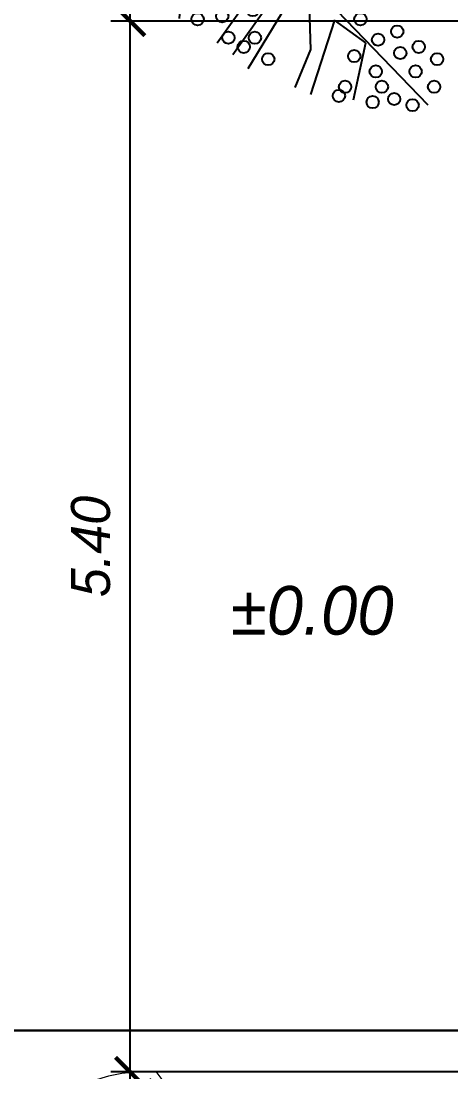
# Model space of a CAD drawing. Header units: millimetres. Extents: x 485872 to 486142, y -52344 to -52207.
# Drawn here: x 485939.31 to 485941.51, y -52259.6 to -52254.2 of the extents above; entities that cross this region are included whole.
import ezdxf

# ---------------------------------------------------------------- set-up
doc = ezdxf.new("R2010")
doc.units = ezdxf.units.MM
doc.header["$LTSCALE"] = 15
doc.header["$PDMODE"] = 2
doc.header["$PDSIZE"] = -10
doc.linetypes.add('ACAD_ISO12W100', pattern=[21, 12, -3, 0, -3, 0, -3])
doc.layers.add('arrow', color=8, linetype='Continuous', lineweight=0)
doc.layers.add('PAREDE', color=255, linetype='Continuous', lineweight=13)
doc.layers.add('hacth', color=9, linetype='Continuous')
doc.layers.add('PAISAVEGSIMBOLOGIA', color=7, linetype='Continuous')
doc.styles.get("Standard").update_dxf_attribs({"font": ''})
doc.styles.get('Standard').set_extended_font_data('Flux Architect', italic=True)
doc.dimstyles.get("Standard").update_dxf_attribs({"dimtxt": 0.2, "dimasz": 0.15, "dimexe": 0.1, "dimexo": 0.3, "dimgap": 0.1, "dimtad": 1, "dimzin": 0, "dimdsep": 46, "dimtxsty": 'Standard', "dimblk": 'ARCHTICK', "dimcen": 0.09, "dimdle": 0.1, "dimclrd": 4, "dimclrt": 2, "dimadec": 0, "dimazin": 0, "dimtfac": 1, "dimtofl": 0, "dimtmove": 0, "dimatfit": 3, "dimfxl": 1, "dimtfillclr": 1, "dimtolj": 1, "dimtzin": 0, "dimarcsym": 1})

# ---------------------------------------------------------------- blocks, each defined once
blk = doc.blocks.new('borbrak')
at = {"layer": 'hacth', "color": 76, "lineweight": 0}
for p, q in [((293.5168614747817, 695.2698518221441), (411.135222147277, 959.5008667326764)), ((411.135222147277, 959.5008667326764), (343.8465785999433, 719.3405860952624)), ((427.5470864281524, 767.4820546550908), (528.7535828197722, 923.3947653161888)), ((167.1455065137706, 587.4986097140645), (276.5579350526095, 887.2886639065109)), ((276.5579350526095, 887.2886639065109), (209.2692915052758, 635.0930161257565)), ((612.4540906615439, 899.3240310430699), (528.7535828197722, 803.5881560715786)), ((-614.0592332429369, 635.0930161257565), (-690.1008710788446, 815.6235232081088)), ((571.9714921075501, 824.9235796380087), (528.2065206784754, 809.0587774917075)), ((616.2835256644757, 838.6001332053563), (571.9714921075501, 824.9235796380087)), ((612.4540906615439, 755.4466875117505), (579.083299944934, 815.6235232081088)), ((579.083299944934, 815.6235232081088), (713.6605870532222, 803.5881560715786)), ((616.2835256644757, 838.6001332053563), (661.6896835039953, 850.0884382005897)), ((-706.5127353596617, 695.2698518221441), (-798.9662374763284, 779.5174217984602)), ((-521.6057311126497, 611.5693439871827), (-605.8533011093386, 791.5527889349905)), ((-605.8533011093386, 791.5527889349905), (-538.5646575348219, 599.5339768506527)), ((108.6098572413902, 767.4820546550908), (66.48607226344757, 419.0034697683004)), ((116.8157893885509, 515.2864068743364), (108.6098572413902, 767.4820546550908)), ((442.8648264127549, 771.3114896580228), (401.8351657309684, 749.4290039434562)), ((484.9886114042599, 791.0057267936645), (442.8648264127549, 771.3114896580228)), ((528.2065206784754, 809.0587774917075), (484.9886114042599, 791.0057267936645)), ((-782.5543731819489, 683.2344846855849), (-900.1727338680066, 743.4113203819722)), ((-437.9052232981194, 551.3925082908245), (-496.4408725704415, 755.4466875117505)), ((-496.4408725704415, 755.4466875117505), (-463.070081867394, 551.3925082908245)), ((-353.6576533285552, 719.3405860952624), (-387.5755061728996, 503.2510397377773)), ((-353.6576533285552, 479.1803054646589), (-353.6576533285552, 719.3405860952624)), ((361.8996293183883, 725.9053318116638), (322.5111550471047, 700.1934111077571)), ((401.8351657309684, 749.4290039434562), (361.8996293183883, 725.9053318116638)), ((612.4540906615439, 755.4466875117505), (436.3000807166681, 755.4466875117505)), ((-954.8789481374553, 694.1757275394922), (-997.5497952703154, 691.9874789673484)), ((-790.7603053291677, 671.1991175422443), (-983.8732416962157, 647.128383269126)), ((-912.2081010181572, 694.1757275394922), (-954.8789481374553, 694.1757275394922)), ((-869.5372538717347, 691.4404168260222), (-912.2081010181572, 694.1757275394922)), ((-827.4134688937338, 687.0639196749543), (-869.5372538717347, 691.4404168260222)), ((-785.2896839022287, 680.4991739721153), (-827.4134688937338, 687.0639196749543)), ((-743.1658989106654, 671.7461796903808), (-785.2896839022287, 680.4991739721153)), ((-702.1362382153748, 661.3519989710185), (-743.1658989106654, 671.7461796903808)), ((-661.6536396614392, 648.2225075449969), (-702.1362382153748, 661.3519989710185)), ((-621.7181032488587, 633.4518296949681), (-661.6536396614392, 648.2225075449969)), ((-17.76149770611664, 683.2344846855849), (-17.76149770611664, 323.26759479678)), ((16.15635513822781, 347.3383290698984), (-17.76149770611664, 683.2344846855849)), ((284.763867186266, 672.8403039662516), (248.6577657765593, 643.8460104143305)), ((322.5111550471047, 700.1934111077571), (284.763867186266, 672.8403039662516)), ((301.7227936084382, 683.2344846855849), (536.9595149670495, 695.2698518221441)), ((-631.0181596651091, 635.0930161257565), (-798.9662374763284, 611.5693439871827)), ((-798.9662374763284, 611.5693439871827), (-605.8533011093386, 623.6047111305523)), ((-582.329628977517, 617.0399654141512), (-621.7181032488587, 633.4518296949681)), ((-544.0352789889439, 597.8927904266457), (-582.329628977517, 617.0399654141512)), ((-506.8350532694022, 577.6514911428677), (-544.0352789889439, 597.8927904266457)), ((-236.0392926561181, 647.128383269126), (-286.3690097812214, 406.9681026249307)), ((-252.9982190782321, 371.4090633566083), (-236.0392926561181, 647.128383269126)), ((213.6457886495045, 613.2105304112192), (180.2749979465734, 580.3868018563369)), ((419.3411542944958, 623.6047111305523), (192.3103650831034, 587.4986097140645)), ((248.6577657765593, 643.8460104143305), (213.6457886495045, 613.2105304112192)), ((226.228217927448, 623.6047111305523), (419.3411542944958, 623.6047111305523)), ((-521.6057311126497, 587.4986097140645), (-706.5127353596617, 539.3571411610463)), ((-706.5127353596617, 539.3571411610463), (-480.0290082896244, 551.3925082908245)), ((-470.7289518461911, 555.2219432937563), (-506.8350532694022, 577.6514911428677)), ((-435.1699125914018, 531.1512090138567), (-470.7289518461911, 555.2219432937563)), ((-110.2149998227833, 563.4278754341648), (-210.8744340731064, 299.1968605168513)), ((-185.7095755308981, 251.055391957052), (-110.2149998227833, 563.4278754341648)), ((147.9983315126736, 547.0160111533478), (117.9099136712611, 511.4569718714047)), ((180.2749979465734, 580.3868018563369), (147.9983315126736, 547.0160111533478)), ((-429.1522290231077, 515.2864068743364), (-647.9770860872812, 467.1449383213182)), ((-401.7991218884126, 504.8922261685945), (-435.1699125914018, 531.1512090138567)), ((-368.9753933130996, 477.5391190270893), (-401.7991218884126, 504.8922261685945)), ((-110.2149998227833, 515.2864068743364), (-76.29714697843883, 119.213415575854)), ((-51.13228840910597, 202.9139234040049), (-110.2149998227833, 515.2864068743364)), ((343.8465785999433, 503.2510397377773), (83.44499868556159, 467.1449383213182)), ((117.9099136712611, 511.4569718714047), (88.91562011255883, 474.8038083135907)), ((141.9806479443214, 515.2864068743364), (343.8465785999433, 503.2510397377773)), ((-647.9770860872812, 467.1449383213182), (-370.6165797507856, 479.1803054646589)), ((-337.7928511890931, 447.9977633270027), (-368.9753933130996, 477.5391190270893)), ((-308.2514954754151, 417.3622833442932), (-337.7928511890931, 447.9977633270027)), ((-42.92635627544949, 443.0742040414189), (-143.5857905257726, 178.8431891308864)), ((62.10957511910237, 436.5094583317985), (36.94471654982772, 397.1209840605153)), ((88.91562011255883, 474.8038083135907), (62.10957511910237, 436.5094583317985)), ((-303.3279362034518, 406.9681026249307), (-597.6473689620616, 394.9327354815905)), ((-597.6473689620616, 394.9327354815905), (-278.1630776204401, 359.373696213239)), ((-280.3513261993649, 385.632679065282), (-308.2514954754151, 417.3622833442932)), ((-254.0923433608841, 351.7148262209667), (-280.3513261993649, 385.632679065282)), ((276.5579350526095, 419.0034697683004), (-9.008503431105055, 323.26759479678)), ((-0.8025712838862091, 371.4090633566083), (276.5579350526095, 419.0034697683004)), ((36.94471654982772, 397.1209840605153), (13.96810655930312, 357.1854476410954)), ((-229.4745469328482, 317.2499112284859), (-254.0923433608841, 351.7148262209667)), ((13.96810655930312, 357.1854476410954), (-7.367317007156088, 315.6087247908872)), ((-572.4825104062911, 323.26759479678), (-193.9155076509342, 251.055391957052)), ((-219.0803662338876, 299.1968605168513), (-572.4825104062911, 323.26759479678)), ((-206.49793694244, 281.143809812027), (-229.4745469328482, 317.2499112284859)), ((-185.1625133759807, 244.4906462542131), (-206.49793694244, 281.143809812027)), ((-85.0501412534504, 119.213415575854), (293.5168614747817, 323.26759479678)), ((-26.5144920081948, 272.9378776648082), (-44.02048057172215, 229.7199683974032)), ((293.5168614747817, 323.26759479678), (-34.17336198693373, 202.9139234040049)), ((-7.367317007156088, 315.6087247908872), (-26.5144920081948, 272.9378776648082)), ((-480.0290082896244, 226.9846576839045), (-135.3798584057367, 119.213415575854)), ((-160.5447169479448, 178.8431891308864), (-480.0290082896244, 226.9846576839045)), ((-166.0153383748838, 206.1962962588296), (-185.1625133759807, 244.4906462542131)), ((-44.02048057172215, 229.7199683974032), (-59.33822055626661, 185.9549969818326)), ((259.5990086304373, 226.9846576839045), (-51.13228840910597, 34.96584559956682)), ((58.28014011622871, 59.03657987946644), (259.5990086304373, 226.9846576839045)), ((201.0633593581151, 71.07194702280684), (528.7535828197722, 251.055391957052)), ((528.7535828197722, 251.055391957052), (293.5168614747817, 71.07194702280684)), ((-149.0564119527116, 167.3548841356824), (-166.0153383748838, 206.1962962588296)), ((-133.191609826812, 127.4193477162625), (-149.0564119527116, 167.3548841356824)), ((-59.33822055626661, 185.9549969818326), (-72.46771198906936, 141.0959012836101)), ((419.3411542944958, 47.00121273612603), (688.495728483831, 202.9139234040049)), ((688.495728483831, 202.9139234040049), (486.6297978418296, 47.00121273612603)), ((-470.7289518461911, 143.8312119971087), (-184.0683890933287, 4.330365610017904)), ((-229.4745469328482, 4.330365610017904), (-470.7289518461911, 143.8312119971087)), ((-120.0621183939511, 86.93674915551674), (-133.191609826812, 127.4193477162625)), ((-72.46771198906936, 141.0959012836101), (-83.95601698430255, 96.23680558538764)), ((-600.3826796823996, 78.73081701510819), (-307.7044333341182, -4.969690813071792)), ((-353.1105911736377, -4.969690813071792), (-600.3826796823996, 78.73081701510819)), ((-108.5738133987761, 45.90708846022605), (-120.0621183939511, 86.93674915551674)), ((-83.95601698430255, 96.23680558538764), (-92.70901125925593, 50.28358559770277)), ((69.22138297010679, 55.7542070246709), (26.00347369589144, 45.90708846022605)), ((112.4392922443221, 63.41307701694312), (69.22138297010679, 55.7542070246709)), ((156.2042636598926, 69.4307605852373), (112.4392922443221, 63.41307701694312)), ((309.9287257555989, -229.2651693109656), (150.1865800915984, 59.03657987946644)), ((199.9692350618424, 73.26019558816915), (156.2042636598926, 69.4307605852373)), ((244.2812686187099, 74.90138201217631), (199.9692350618424, 73.26019558816915)), ((201.0633593581151, 59.03657987946644), (309.9287257555989, -229.2651693109656)), ((288.5933021891396, 74.35431987763148), (244.2812686187099, 74.90138201217631)), ((332.3582736047101, 71.61900915735168), (288.5933021891396, 74.35431987763148)), ((376.12324500666, 67.242512019875), (332.3582736047101, 71.61900915735168)), ((436.3000807166681, -241.300536454306), (343.8465785999433, 59.03657987946644)), ((419.8882164222302, 60.67776630347362), (376.12324500666, 67.242512019875)), ((385.970363577886, 59.03657987946644), (436.3000807166681, -241.300536454306)), ((463.1061257100663, 51.92477202173904), (419.8882164222302, 60.67776630347362)), ((579.083299944934, 22.9304784629785), (806.1140891563846, 83.10731415258488)), ((806.1140891563846, 83.10731415258488), (629.4130170836578, 10.89511132644839)), ((-782.5543731819489, 4.330365610017904), (-561.5412675388507, -60.77002937195358)), ((-613.5121710880193, -79.37014221813297), (-782.5543731819489, 4.330365610017904)), ((-665.4830746508086, 32.23053488609731), (-431.3404775748494, -32.86986009590328)), ((-483.3113811375807, -42.16991651221178), (-665.4830746508086, 32.23053488609731)), ((-177.503643370117, 13.6304220331076), (-320.833924766921, -153.7705936232232)), ((-217.4391797963181, 2.689179186010731), (-276.5218912099954, -1.687317965057445)), ((-158.3564683962031, 4.330365610017904), (-217.4391797963181, 2.689179186010731)), ((-99.8208191237645, 4.330365610017904), (-158.3564683962031, 4.330365610017904)), ((-134.2857341095223, 17.45985703603946), (-135.3798584057367, 7.612738464842549)), ((-135.3798584057367, 7.612738464842549), (-134.2857341095223, -1.687317965057445)), ((-131.0033612478873, 26.75991345912918), (-134.2857341095223, 17.45985703603946)), ((-125.5327398209483, 34.96584559956682), (-131.0033612478873, 26.75991345912918)), ((-118.9679940977366, 42.07765345729422), (-125.5327398209483, 34.96584559956682)), ((-110.7620619777008, 47.00121273612603), (-118.9679940977366, 42.07765345729422)), ((-116.2326834046398, 14.17748418124392), (-116.7797455459949, 7.612738464842549)), ((-116.7797455459949, 7.612738464842549), (-116.2326834046398, 1.595054896548389)), ((-113.4973726707976, 20.19516774950898), (-116.2326834046398, 14.17748418124392)), ((-116.2326834046398, 1.595054896548389), (-113.4973726707976, -4.422628678526962)), ((-109.6679376814863, 25.66578917647712), (-113.4973726707976, 20.19516774950898)), ((-101.4620055614505, 50.28358559770277), (-110.7620619777008, 47.00121273612603)), ((-104.1973162544891, 29.49522417262779), (-109.6679376814863, 25.66578917647712)), ((-99.8208191237645, 4.330365610017904), (-108.5738133987761, 45.90708846022605)), ((-98.1796326862532, 32.23053488609731), (-104.1973162544891, 29.49522417262779)), ((-91.61488697660386, 51.37770988716511), (-101.4620055614505, 50.28358559770277)), ((-92.70901125925593, 50.28358559770277), (-99.8208191237645, 4.330365610017904)), ((-58.24409627361456, 20.19516774950898), (-99.8208191237645, 4.330365610017904)), ((-91.61488697660386, 32.77759702742333), (-98.1796326862532, 32.23053488609731)), ((-61.52646913519127, -88.67019864800386), (-93.25607340061106, 4.330365610017904)), ((-82.3148305467912, 50.28358559770277), (-91.61488697660386, 51.37770988716511)), ((-85.0501412534504, 32.23053488609731), (-91.61488697660386, 32.77759702742333)), ((-79.03245771233924, 29.49522417262779), (-85.0501412534504, 32.23053488609731)), ((-73.01477413042448, 47.00121273612603), (-82.3148305467912, 50.28358559770277)), ((-74.10889839951416, 25.66578917647712), (-79.03245771233924, 29.49522417262779)), ((-70.27946341014467, 20.19516774950898), (-74.10889839951416, 25.66578917647712)), ((-64.80884198326386, 42.07765345729422), (-73.01477413042448, 47.00121273612603)), ((-67.54415270348545, 14.17748418124392), (-70.27946341014467, 20.19516774950898)), ((-70.27946341014467, -4.422628678526962), (-67.54415270348545, 1.595054896548389)), ((-66.45002842083339, 7.612738464842549), (-67.54415270348545, 14.17748418124392)), ((-67.54415270348545, 1.595054896548389), (-66.45002842083339, 7.612738464842549)), ((-57.69703413225943, 34.96584559956682), (-64.80884198326386, 42.07765345729422)), ((-16.66737343696877, 33.87172131688567), (-58.24409627361456, 20.19516774950898)), ((-52.77347484661732, 26.75991345912918), (-57.69703413225943, 34.96584559956682)), ((-49.49110199866119, 17.45985703603946), (-52.77347484661732, 26.75991345912918)), ((-48.39697770238853, 7.612738464842549), (-49.49110199866119, 17.45985703603946)), ((-49.49110199866119, -1.687317965057445), (-48.39697770238853, 7.612738464842549)), ((158.9395743801142, -205.1944350378471), (-17.76149770611664, 22.9304784629785)), ((26.00347369589144, 45.90708846022605), (-16.66737343696877, 33.87172131688567)), ((16.15635513822781, 47.00121273612603), (158.9395743801142, -205.1944350378471)), ((505.776972829364, 41.5305913091579), (463.1061257100663, 51.92477202173904)), ((553.9184413891635, -217.2298021811875), (469.6708714197156, 34.96584559956682)), ((503.5887242640018, 34.96584559956682), (553.9184413891635, -217.2298021811875)), ((548.4478199622243, 28.40109988994664), (505.776972829364, 41.5305913091579)), ((590.024542798812, 14.17748418124392), (548.4478199622243, 28.40109988994664)), ((630.5071413528058, -2.781442240928298), (590.024542798812, 14.17748418124392)), ((-508.4762397070297, -41.07579223631183), (-565.3707025417824, -56.39353222088539)), ((-424.7757318788208, -32.86986009590328), (-554.9765218427636, -153.7705936232232)), ((-554.9765218427636, -153.7705936232232), (-476.7466354144271, -42.16991651221178)), ((-451.0347147173014, -27.94630080350908), (-508.4762397070297, -41.07579223631183)), ((-393.0461275998969, -17.00505794963101), (-451.0347147173014, -27.94630080350908)), ((-431.3404775748494, -135.1704807770438), (-353.1105911736377, -4.969690813071792)), ((-307.7044333341182, -14.26974723613239), (-431.3404775748494, -135.1704807770438)), ((-335.0575404688134, -8.252063667867331), (-393.0461275998969, -17.00505794963101)), ((-110.2149998227833, -13.17562296026153), (-370.6165797507856, -253.3359035976755)), ((-370.6165797507856, -253.3359035976755), (-76.29714697843883, -49.28172437674948)), ((-276.5218912099954, -1.687317965057445), (-335.0575404688134, -8.252063667867331)), ((-320.833924766921, -153.7705936232232), (-229.4745469328482, -4.969690813071792)), ((-134.2857341095223, -1.687317965057445), (-131.0033612478873, -10.98737438133685)), ((-131.0033612478873, -10.98737438133685), (-125.5327398209483, -19.1933065217454)), ((-125.5327398209483, -19.1933065217454), (-118.9679940977366, -26.3051143795019)), ((-118.9679940977366, -26.3051143795019), (-110.7620619777008, -31.22867366511491)), ((-113.4973726707976, -4.422628678526962), (-109.6679376814863, -9.893250098655695)), ((-110.7620619777008, -31.22867366511491), (-101.4620055614505, -34.51104651991045)), ((-109.6679376814863, -9.893250098655695), (-104.1973162544891, -13.72268509480636)), ((-104.1973162544891, -13.72268509480636), (-98.1796326862532, -16.45799580827588)), ((-101.4620055614505, -34.51104651991045), (-91.61488697660386, -35.60517080937279)), ((-98.1796326862532, -16.45799580827588), (-91.61488697660386, -17.00505794963101)), ((-92.161949117959, -42.16991651221178), (-92.161949117959, -42.16991651221178)), ((-91.61488697660386, -17.00505794963101), (-85.0501412534504, -16.45799580827588)), ((-91.61488697660386, -35.60517080937279), (-82.3148305467912, -34.51104651991045)), ((209.2692915052758, -132.9822321981191), (-85.0501412534504, -13.17562296026153)), ((-85.0501412534504, -16.45799580827588), (-79.03245771233924, -13.72268509480636)), ((-82.3148305467912, -34.51104651991045), (-73.01477413042448, -31.22867366511491)), ((-79.03245771233924, -13.72268509480636), (-74.10889839951416, -9.893250098655695)), ((-74.10889839951416, -9.893250098655695), (-70.27946341014467, -4.422628678526962)), ((-73.01477413042448, -31.22867366511491), (-64.80884198326386, -26.3051143795019)), ((-64.80884198326386, -26.3051143795019), (-57.69703413225943, -19.1933065217454)), ((-57.69703413225943, -19.1933065217454), (-52.77347484661732, -10.98737438133685)), ((-52.77347484661732, -10.98737438133685), (-49.49110199866119, -1.687317965057445)), ((637.6189492173144, -253.3359035976755), (587.2892320921528, -1.140255816921124)), ((621.2070849364973, -13.17562296026153), (637.6189492173144, -253.3359035976755)), ((670.9897399203037, -21.38155510067008), (630.5071413528058, -2.781442240928298)), ((709.8311520502903, -41.62285437766695), (670.9897399203037, -21.38155510067008)), ((713.6605870532222, -265.3712707342056), (688.495728483831, -37.24635723337997)), ((748.1255020524841, -63.50534008542307), (709.8311520502903, -41.62285437766695)), ((721.8665191868203, -37.24635723337997), (889.8145970116601, -1.140255816921124)), ((-704.871548922034, -107.2703114941832), (-945.5788917211464, -79.37014221813297)), ((-945.5788917211464, -79.37014221813297), (-750.2777067616116, -116.5703679240832)), ((-677.5184417873385, -93.04669578550964), (-732.2246560567291, -114.9291815000761)), ((-548.4117761196102, -60.77002937195358), (-691.7420574892312, -200.2708757590153)), ((-691.7420574892312, -200.2708757590153), (-626.6416625208221, -79.37014221813297)), ((-621.7181032488587, -73.35245864986791), (-677.5184417873385, -93.04669578550964)), ((-565.3707025417824, -56.39353222088539), (-621.7181032488587, -73.35245864986791)), ((-68.09121483121997, -61.31709151327959), (209.2692915052758, -132.9822321981191)), ((-31.98511343519204, -182.2178250474098), (-61.52646913519127, -88.67019864800386)), ((721.8665191868203, -61.31709151327959), (713.6605870532222, -265.3712707342056)), ((785.3257277447847, -87.5760743585415), (748.1255020524841, -63.50534008542307)), ((789.1551627341543, -277.4066378707939), (780.9492306005559, -85.38782578642713)), ((820.8847670266988, -113.2879950624774), (785.3257277447847, -87.5760743585415)), ((957.103240558994, -85.38782578642713), (797.3610948813727, -85.38782578642713)), ((-841.0900224543294, -153.7705936232232), (-1023.261715967441, -144.4705371933232)), ((-786.3838081849389, -138.4528536250582), (-839.4488360167015, -164.1647743357753)), ((-717.4539782135397, -116.5703679240832), (-802.2486103244009, -237.4711014513741)), ((-802.2486103244009, -237.4711014513741), (-763.4071981944144, -125.8704243471438)), ((-732.2246560567291, -114.9291815000761), (-786.3838081849389, -138.4528536250582)), ((-59.88528269767994, -120.9468650683411), (-295.1220040426124, -349.6188407105219)), ((192.3103650831034, -205.1944350378471), (-51.13228840910597, -120.9468650683411)), ((855.8967441536951, -140.6411022039829), (820.8847670266988, -113.2879950624774)), ((889.2675348567427, -169.635395755904), (855.8967441536951, -140.6411022039829)), ((864.6497384287068, -145.0175993414595), (864.6497384287068, -301.4773721506935)), ((889.8145970116601, -145.0175993414595), (974.0621669811662, -181.1237007579475)), ((-1049.520698805863, -200.2708757590153), (-925.8846545651904, -218.8709886051947)), ((-841.0900224543294, -172.3707064693735), (-945.5788917211464, -302.5714964401558)), ((-945.5788917211464, -302.5714964401558), (-919.3199088555413, -209.5709321753238)), ((-891.4197395794326, -191.5178814704704), (-942.2965188460076, -221.059237170557)), ((-839.4488360167015, -164.1647743357753), (-891.4197395794326, -191.5178814704704)), ((-295.1220040426124, -349.6188407105219), (-34.17336198693373, -181.1237007579475)), ((-34.17336198693373, -193.1590678944776), (192.3103650831034, -205.1944350378471)), ((-4.084944159083534, -276.3125135881129), (-31.98511343519204, -182.2178250474098)), ((920.9971391221042, -200.2708757590153), (889.2675348567427, -169.635395755904)), ((951.6326191320547, -232.0004800244351), (920.9971391221042, -200.2708757590153)), ((-1010.679286675993, -256.0712143111449), (-1140.333014498639, -293.271440010285)), ((-990.9850495607242, -256.0712143111449), (-1056.085444529133, -376.9719478384359)), ((-992.0791738433763, -252.7888414495392), (-1040.767704530968, -286.1596321525285)), ((-942.2965188460076, -221.059237170557), (-992.0791738433763, -252.7888414495392)), ((-17.76149770611664, -253.3359035976755), (-244.2452247761539, -457.3900828186014)), ((217.4752236389322, -349.6188407105219), (-9.008503431105055, -241.300536454306)), ((931.9383819760403, -301.4773721506935), (931.9383819760403, -217.2298021811875)), ((951.6326191320547, -232.0004800244351), (980.6269126907573, -265.3712707342056)), ((-1088.362110963033, -321.1716092863353), (-1134.315330930345, -358.3718349922565)), ((-1040.767704530968, -286.1596321525285), (-1088.362110963033, -321.1716092863353)), ((-244.2452247761539, -457.3900828186014), (7.403360849653836, -301.4773721506935)), ((21.62697656522505, -370.9542642633605), (-4.084944159083534, -276.3125135881129)), ((7.403360849653836, -301.4773721506935), (217.4752236389322, -349.6188407105219)), ((24.36228727188427, -373.1425128422852), (-202.6685019530705, -601.2674263363298)), ((44.60358655563323, -466.143077100336), (21.62697656522505, -370.9542642633605)), ((-202.6685019530705, -601.2674263363298), (32.56821941910312, -409.2486142587731)), ((268.3520029054489, -445.3547156752318), (32.56821941910312, -385.1778799788736)), ((32.56821941910312, -421.2839814021135), (268.3520029054489, -445.3547156752318)), ((65.93901012209244, -561.8789520650753), (44.60358655563323, -466.143077100336)), ((49.52714584121713, -493.4961842282791), (-152.3387848279089, -709.5857305925456)), ((293.5168614747817, -565.7083870680071), (58.28014011622871, -493.4961842282791)), ((-152.3387848279089, -709.5857305925456), (66.48607226344757, -541.6376527880784)), ((85.63324723736149, -658.1618891779218), (65.93901012209244, -561.8789520650753)), ((74.69200439698761, -541.6376527880784), (293.5168614747817, -565.7083870680071)), ((83.44499868556159, -637.3735277528176), (-76.29714697843883, -817.9040348487614)), ((276.5579350526095, -685.5149963126457), (91.65093081921805, -625.3381606230392)), ((102.5921736594755, -754.4448262907681), (85.63324723736149, -658.1618891779218)), ((99.85686296643692, -685.5149963126457), (284.763867186266, -745.6918320090042)), ((-9.008503431105055, -865.4984412604537), (99.85686296643692, -709.5857305925456)), ((117.362851529906, -851.8218876930767), (102.5921736594755, -754.4448262907681)), ((284.763867186266, -793.8333005620516), (108.6098572413902, -757.7271991523738)), ((108.6098572413902, -817.9040348487614), (32.56821941910312, -949.7460112299304)), ((116.8157893885509, -817.9040348487614), (242.6400822082651, -865.4984412604537)), ((130.4923429627088, -948.6518869472784), (117.362851529906, -851.8218876930767)), ((83.44499868556159, -1009.922846926318), (116.8157893885509, -889.569175533572)), ((209.2692915052758, -949.7460112299304), (133.7747158107813, -889.569175533572)), ((130.4923429627088, -948.6518869472784), (140.8865236752899, -1046.576010484132))]:
    blk.add_line(p, q, dxfattribs=at)
blk = doc.blocks.new('A$C3A2B07B9')
at = {"layer": 'PAISAVEGSIMBOLOGIA', "color": 104, "linetype": 'Continuous'}
for p, q in [((4.795850801566814, 6.724240504081961), (3.498159031006707, 8.06668026673023)), ((3.09542710221234, 7.977184282553566), (2.446581216932429, 7.126972432876443)), ((4.460240860904718, 7.99955827859776), (4.303622888595668, 7.261216409141269)), ((4.706354817390262, 6.970354460567421), (5.019590762008306, 7.932436290465291)), ((2.021475292093725, 7.619200345847474), (3.09542710221234, 4.397344915491743)), ((5.82505461959704, 7.596826349803279), (5.109086746184857, 6.411004559464033)), ((5.26570471849368, 6.343882571331675), (6.026420583994251, 7.417834381450177)), ((2.491329209020818, 6.142516606934378), (1.64111735934324, 7.305964401229431)), ((4.303622888595668, 7.261216409141269), (4.706354817390262, 6.970354460567421)), ((2.446581216932429, 7.126972432876443), (2.603199189241195, 5.851654658360643)), ((1.372629406813757, 6.947980464523339), (2.088597280226224, 6.053020622757827)), ((1.014645470107552, 6.679492511993686), (2.603199189241195, 5.695036686051623)), ((4.41549286881633, 4.867198832418466), (4.795850801566814, 6.724240504081961)), ((5.109086746184857, 6.411004559464033), (5.26570471849368, 6.343882571331675)), ((7.033250405980367, 6.478126547596389), (6.720014461362553, 5.829280662316449)), ((2.133345272314386, 4.576336883844731), (0.5224175571366346, 6.164890602978458)), ((2.088597280226224, 6.053020622757827), (2.491329209020818, 6.142516606934378)), ((2.603199189241195, 5.695036686051623), (2.737443165506134, 4.442092907579905)), ((7.637348299172402, 5.516044717698519), (7.033250405980367, 5.381800741433693)), ((7.033250405980367, 5.381800741433693), (6.272534540479796, 4.643458871977202)), ((0.0749376362538783, 4.755328852197835), (0.8804014938426121, 4.979068812639212)), ((0.8804014938426121, 4.979068812639212), (1.573995371211196, 4.352596923403467)), ((3.09542710221234, 4.397344915491743), (4.41549286881633, 4.867198832418466)), ((6.272534540479796, 4.643458871977202), (7.279364362465969, 4.173604955050365)), ((2.737443165506134, 4.442092907579905), (2.133345272314386, 4.576336883844731)), ((7.279364362465969, 4.173604955050365), (7.838714263569329, 4.62108487593312)), ((1.573995371211196, 4.352596923403467), (0.6790355294454571, 3.815621018344131)), ((6.183038556303245, 3.793247022299937), (6.563396489053786, 4.285474935270997)), ((6.563396489053786, 4.285474935270997), (7.726844283348725, 2.920661176578619)), ((0.6790355294454571, 3.815621018344131), (0.0078156481214364, 3.994612986697148)), ((6.518648496965397, 2.383685271519311), (6.183038556303245, 3.793247022299937)), ((2.849313145726796, 1.757213382283453), (3.296793066609325, 3.144401137019883)), ((3.296793066609325, 3.144401137019883), (3.699524995404146, 2.920661176578619)), ((3.699524995404146, 2.920661176578619), (3.498159031006707, 0.1462856671055306)), ((0.5671655492250239, 2.048075330857301), (1.529247379122807, 2.383685271519311)), ((0.8804014938426121, 1.734839386239372), (2.178093264402775, 2.383685271519311)), ((1.529247379122807, 2.383685271519311), (1.730613343520019, 2.182319307122128)), ((2.178093264402775, 2.383685271519311), (2.692695173417746, 1.980953342724831)), ((7.3912343426868, 2.115197318989658), (6.518648496965397, 2.383685271519311)), ((1.730613343520019, 2.182319307122128), (0.7237835215336191, 1.824335370415923)), ((6.429152512788846, 1.936205350636555), (6.67526646927439, 2.271815291298565)), ((6.67526646927439, 2.271815291298565), (7.033250405980367, 1.757213382283453)), ((2.692695173417746, 1.980953342724831), (2.692695173417746, 0.7951315523855841)), ((6.876632433671375, 1.511099425797993), (6.429152512788846, 1.936205350636555)), ((3.386289050786103, 0.1910336591939199), (2.849313145726796, 1.757213382283453)), ((6.362030524656348, 1.332107457444891), (6.630518477186228, 1.64534340206282)), ((6.630518477186228, 1.64534340206282), (6.720014461362553, 1.354481453488972)), ((6.630518477186228, 1.264985469312421), (6.362030524656348, 1.332107457444891)), ((3.699524995404146, 0.1462856671055306), (3.610029011227368, 0.8398795444738595)), ((3.610029011227368, 0.8398795444738595), (3.900890959801302, 0.5490175959000112)), ((2.692695173417746, 0.7951315523855841), (1.887231315828785, 0.7056355682090328)), ((3.900890959801302, 0.5490175959000112), (3.990386943977853, 0.1462856671055306))]:
    blk.add_line(p, q, dxfattribs=at)
at = {"layer": 'PAISAVEGSIMBOLOGIA', "color": 38, "linetype": 'Continuous'}
for p, q in [((5.019590762008306, 7.35071239331782), (5.22095672640529, 7.842940306288853)), ((6.227786548391406, 7.261216409141269), (4.661606825302101, 5.068564796815877)), ((5.064338754096467, 5.739784678139897), (5.019590762008306, 7.35071239331782)), ((6.630518477186228, 5.672662690007541), (6.720014461362553, 6.947980464523339)), ((6.876632433671375, 5.314678753301222), (7.324112354554358, 6.142516606934378)), ((3.900890959801302, 4.240726943182721), (5.064338754096467, 5.739784678139897)), ((1.529247379122807, 4.576336883844731), (0.2315556085627008, 5.627914697919266)), ((6.026420583994251, 4.979068812639212), (6.630518477186228, 5.672662690007541)), ((4.616858833213711, 4.419718911535824), (6.876632433671375, 5.314678753301222)), ((4.661606825302101, 5.068564796815877), (4.616858833213711, 4.419718911535824)), ((3.945638951889691, 4.106482966917893), (5.82505461959704, 4.665832868021396)), ((5.82505461959704, 4.665832868021396), (7.92821024774588, 3.815621018344131)), ((3.900890959801302, 4.240726943182721), (1.529247379122807, 4.576336883844731)), ((0.030189644165489, 3.368141097461375), (1.730613343520019, 4.352596923403467)), ((1.730613343520019, 4.352596923403467), (3.789020979580698, 4.106482966917893)), ((3.789020979580698, 4.106482966917893), (2.603199189241195, 2.428433263607587)), ((3.945638951889691, 4.106482966917893), (2.737443165506134, 2.249441295254484)), ((3.654777003315757, 3.524759069770283), (4.54973684508127, 4.195978951094446)), ((4.54973684508127, 4.195978951094446), (5.914550603773363, 4.173604955050365)), ((5.914550603773363, 4.173604955050365), (6.429152512788846, 2.67454722009316)), ((3.654777003315757, 3.502385073726201), (3.945638951889691, 0.5490175959000112)), ((6.429152512788846, 2.67454722009316), (6.362030524656348, 0.9964975167827674)), ((2.603199189241195, 2.428433263607587), (0.3657995848276414, 2.428433263607587)), ((2.737443165506134, 2.249441295254484), (2.894061137815185, 0.6608875761207571)), ((2.894061137815185, 0.6608875761207571), (2.446581216932429, 0.4147736196351844)), ((3.945638951889691, 0.5490175959000112), (4.661606825302101, 0.2581556473262765))]:
    blk.add_line(p, q, dxfattribs=at)
at = {"layer": 'PAISAVEGSIMBOLOGIA', "color": 108}
for centre in [(3.697152947979192, 8.070129546396942), (3.935678953095816, 7.990620878024827), (4.213959292398498, 8.030375212210885), (3.418872608676565, 7.831603541280344), (4.094696289840272, 7.831603541280344), (4.571748300073295, 7.831603541280344), (4.651256968445637, 7.950866543838657), (3.657398613793133, 7.632831870349918), (4.174204958212441, 7.632831870349918), (3.379118274490451, 7.473814533605548), (4.452485297515066, 7.434060199419378), (5.565606654725797, 7.473814533605548), (3.617644279607076, 7.314797196861063), (3.856170284723702, 7.39430586523332), (5.883641328214764, 7.314797196861063), (4.144605551851213, 7.221462074955213), (5.73903240704925, 7.196850625804387), (6.082412999145276, 7.195534194302751), (3.895924618909759, 7.116025525930637), (4.372976629142954, 6.957008189186153), (6.161921667517389, 6.917253855000098), (6.479956341006129, 6.957008189186153), (5.764378325656309, 6.837745186627842), (6.281184670075617, 6.758236518255727), (6.758236680308813, 6.638973515697415), (6.002904330772935, 6.559464847325188), (6.479956341006129, 6.479956178953044), (5.486097986353627, 6.440201844766875), (5.764378325656309, 6.360693176394648), (6.161921667517389, 6.281184508022505), (6.400447672634015, 6.201675839650277), (6.758236680308813, 6.281184508022505), (0.8745952207661957, 6.161921505464193), (5.287326315423115, 6.122167171278135), (5.764378325656309, 6.122167171278135), (6.996762685425438, 6.082412837091964), (1.152875560068878, 5.883641166161537), (0.4770518789051153, 5.684869495230997), (0.7155778840217409, 5.684869495230997), (5.207817647051002, 5.764378163603225), (7.314797358914404, 5.684869495230997), (1.311892896813105, 5.565606492672684), (6.718482346122755, 5.605360826858742), (0.7553322182077978, 5.446343490114372), (0.1987715396024328, 5.366834821742144), (1.550418901929731, 5.327080487556088), (7.553323364030745, 5.327080487556088), (1.113121225882821, 5.207817484997776), (7.155780022169893, 5.128308816625633), (0.0795085370440347, 5.088554482439462), (0.4372975447190584, 5.048800148253405), (1.828699241232641, 5.009045814067349), (1.470910233557617, 4.889782811509036), (7.632832032403142, 4.889782811509036), (0.4770518789051153, 4.730765474764666), (0.7155778840217409, 4.770519808950723), (1.7491905728603, 4.691011140578495), (7.27504302472812, 4.810274143136809), (0.2385258737884897, 4.651256806392438), (0.9541038891383096, 4.651256806392438), (7.434060361472576, 4.571748138020183), (6.837745348681151, 4.492239469648069), (7.155780022169893, 4.492239469648069), (0.3975432105330014, 4.333222132903587), (0.7155778840217409, 4.412730801275814), (1.571596006775507, 4.312842589217382), (7.791849369147598, 4.372976467089642), (0.9938582233244232, 4.253713464531443), (1.868453575418698, 4.174204796159216), (0.1987715396024328, 4.054941793600904), (0.6360692156495702, 4.094696127786988), (7.553323364030745, 4.134450461973159), (7.871358037519713, 4.134450461973159), (1.232384228440992, 3.895924456856533), (1.510664567743674, 3.895924456856533), (7.155780022169893, 3.975433125228676), (7.394306027286517, 3.816415788484306), (0.119262871230319, 3.657398451739936), (0.7155778840217409, 3.617644117553767), (1.073366891696537, 3.617644117553767), (7.632832032403142, 3.577889783367709), (0.5565605472772291, 3.418872446623339), (0.3180345421606603, 3.259855109878969), (0.8348408865801388, 3.299609444065027), (3.021329266815428, 3.259855109878969), (0.5963148814632859, 3.061083438948429), (0.2782802079745466, 2.981574770576173), (2.743048927512802, 2.902066102204059), (3.29960960611811, 2.782803099645747), (0.4770518789051153, 2.663540097087434), (2.425014254024063, 2.584031428715206), (7.35455169310046, 2.584031428715206), (6.161921667517389, 2.464768426156894), (6.797991014495096, 2.464768426156894), (7.116025687983835, 2.345505423598581), (7.394306027286517, 2.305751089412524), (2.57842582876168, 2.209686961068427), (6.24143033588956, 2.18648808685424), (2.345505585651892, 1.987716415923671), (6.996762685425438, 1.987716415923671), (2.533677836673518, 1.941199008538774), (6.122167333331332, 1.828699079179301), (6.599219343564585, 1.868453413365386), (6.082412999145276, 1.590173074062704), (6.917254017053323, 1.629927408248761), (2.46476858821012, 1.51066440569059), (6.217094723883747, 1.308781581892631), (6.797991014495096, 1.311892734760036), (2.504522922396176, 1.152875398015666), (3.220100937745996, 1.272138400573965), (2.981574932629371, 1.033612395457367), (3.458626942862622, 1.033612395457367), (3.697152947979192, 1.033612395457367), (3.975433287281873, 1.073366729643424), (4.174204958212441, 1.073366729643424), (2.226242583093494, 0.8745950587128845), (2.345505585651892, 0.9143493928990551), (6.400447672634015, 0.9938580612711831), (1.828699241232641, 0.7950863903407566), (2.533677836673518, 0.7553772181995271), (3.021329266815428, 0.7553320561546997), (3.451011674483083, 0.8001252102878027), (3.776661616351361, 0.8348407245268133), (4.174204958212441, 0.8348407245268133), (4.531993965887239, 0.7950863903407566), (2.067225246349039, 0.5963147194102163), (2.425014254024063, 0.5565603852241452), (2.902066264257257, 0.4770517168519035), (4.253713626584556, 0.5963147194102163), (4.571748300073295, 0.4770517168519035), (3.418872608676565, 0.4372973826658467), (2.663540259140631, 0.318034380107548), (3.180346603559939, 0.2782800459214769), (3.816415950537646, 0.318034380107548), (4.134450624026385, 0.2385257117353063), (4.372976629142954, 0.1987713775492352), (3.617644279607076, 0.1192627091769935), (4.571748300073295, 0.0795083749909367)]:
    blk.add_circle(centre, 0.079508668372212, dxfattribs=at)
blk = doc.blocks.new('COIGUECHILOE')
at = {"layer": 'PAISAVEGSIMBOLOGIA', "lineweight": 0}
blk.add_blockref('A$C3A2B07B9', (292.6279874587085, 127.1423782281506), dxfattribs=at)
blk = doc.blocks.new('_ArchTick')
at = {"color": 0, "const_width": 0.15}
blk.add_lwpolyline([(-0.5, -0.5), (0.5, 0.5)], dxfattribs=at)
blk = doc.blocks.new('*D239')
at = {"color": 4, "linetype": 'Continuous', "lineweight": -2, "transparency": 16777216}
blk.add_line((486087.9756347006, -52259.69863527706), (486087.9756347006, -52254.09863527706), dxfattribs=at)
at = {"color": 0, "linetype": 'Continuous', "lineweight": -2, "transparency": 16777216}
for p, q in [((486090.4388632074, -52254.19863527706), (486087.8756347006, -52254.19863527706)), ((486090.4388632074, -52259.59863527706), (486087.8756347006, -52259.59863527706))]:
    blk.add_line(p, q, dxfattribs=at)
at = {"layer": 'Defpoints', "color": 0, "linetype": 'Continuous', "lineweight": 13, "transparency": 16777216}
for p in [(486087.9756347006, -52254.19863527706), (486090.7388632073, -52254.19863527706), (486090.7388632073, -52259.59863527706)]:
    blk.add_point(p, dxfattribs=at)
at = {"color": 4, "linetype": 'Continuous', "lineweight": -2, "transparency": 16777216, "xscale": 0.15, "yscale": 0.15, "zscale": 0.15}
for p, rotation in [((486087.9756347006, -52254.19863527706), 90), ((486087.9756347006, -52259.59863527706), 270)]:
    blk.add_blockref('_ArchTick', p, dxfattribs=dict(at, rotation=rotation))
at = {"color": 2, "linetype": 'Continuous', "lineweight": 13, "transparency": 16777216, "insert": (486087.7734518902, -52256.89863527719), "char_height": 0.2, "attachment_point": 5, "rotation": 90}
blk.add_mtext('\\A1;5.40', dxfattribs=at)

msp = doc.modelspace()

# ---------------------------------------------------------------- linework, layer by layer
at = {"linetype": 'Continuous', "lineweight": 13}
msp.add_line((485939.9303600025, -52254.19863527703), (485947.0403600025, -52254.19863527703), dxfattribs=at)
msp.add_lwpolyline([(485943.6303600025, -52259.59863527703), (485939.9303600025, -52259.59863527703, 0.4142135623730951), (485939.2303600025, -52260.29863527703), (485939.2303600025, -52264.79863527703)], format="xyb", dxfattribs=at)
at = {"layer": 'arrow', "color": 1, "linetype": 'ACAD_ISO12W100', "lineweight": 30}
msp.add_lwpolyline([(485938.3902426657, -52259.38561357363), (485981.147491131, -52259.38561357363)], dxfattribs=at)

# ---------------------------------------------------------------- block references
at = {"layer": 'PAISAVEGSIMBOLOGIA', "xscale": 0.3963162119415357, "yscale": 0.3963162119415357, "zscale": 0.3963162119415357, "rotation": 180}
msp.add_blockref('COIGUECHILOE', (486058.7545618286, -52201.04394971647), dxfattribs=at)
at = {"layer": 'PAREDE', "lineweight": 0, "ltscale": 200, "xscale": 0.001, "yscale": 0.001, "zscale": 0.001, "rotation": 303.1308348545001}
for p in [(485939.9662909873, -52260.80916346377), (485941.2041132203, -52261.06678555948)]:
    msp.add_blockref('borbrak', p, dxfattribs=at)

# ---------------------------------------------------------------- texts
at = {"lineweight": 13, "insert": (485941.2185886352, -52257.10161450632), "char_height": 0.25, "attachment_point": 3}
msp.add_mtext_dynamic_manual_height_columns('±0.00', width=2.091993332153419, gutter_width=0.542361833140254, heights=[0.710973137260379], dxfattribs=at)

# ---------------------------------------------------------------- dimensions: what is measured, and where the dimension line sits
at = {"linetype": 'Continuous', "lineweight": 13}
dim = msp.add_linear_dim(base=(485939.867131496, -52254.19863527706), p1=(485942.6303600025, -52259.59863527703), p2=(485942.6303600025, -52254.19863527703), angle=90, dimstyle='Standard', dxfattribs=at)
dim.commit()
dim.dimension.update_dxf_attribs({"geometry": '*D239', "text_midpoint": (485939.6649486856, -52256.89863527719), "insert": (-148.1085032045958, 0)})

doc.saveas('drawing.dxf')
